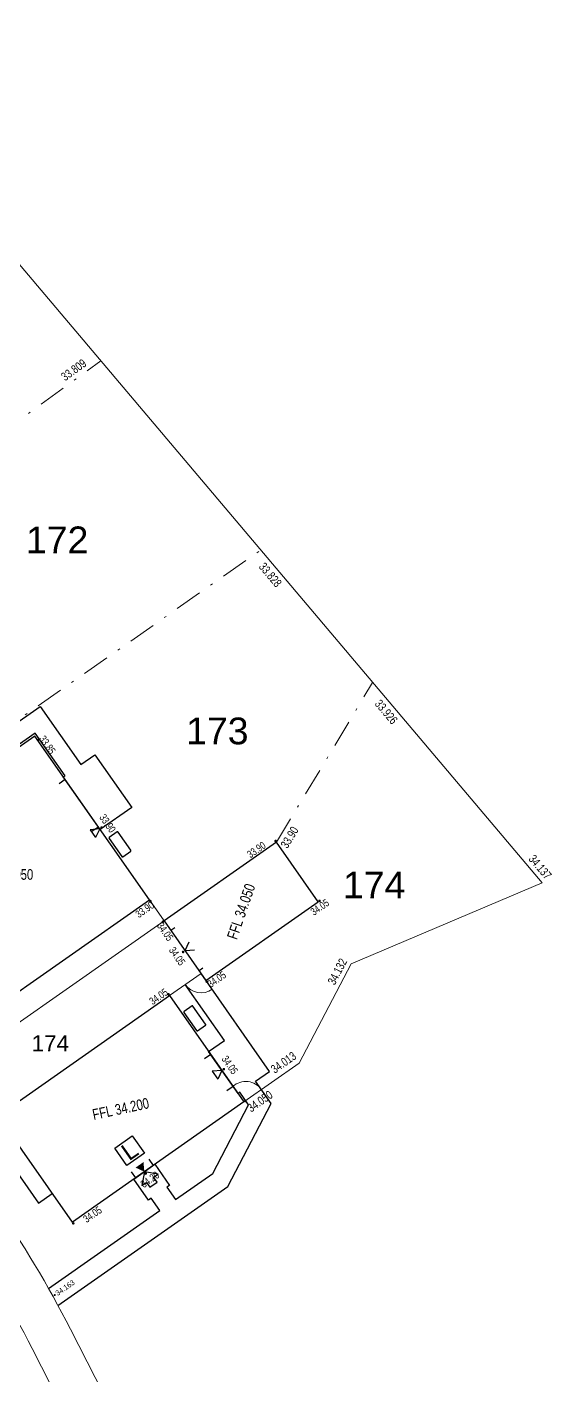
# Model space of a CAD drawing. Header units: metres. Extents: x 337936 to 338610, y 373199 to 374026.
# Drawn here: x 338329.8 to 338354.3, y 373551.7 to 373614.6 of the extents above; entities that cross this region are included whole.
import ezdxf

# ---------------------------------------------------------------- set-up
doc = ezdxf.new("R2010")
doc.units = ezdxf.units.M
doc.linetypes.add('DASHDOT', pattern=[25.4, 12.7, -6.35, 0, -6.35])
for name, color, linetype in [('A-WH_HT-Access-Main', 252, 'Continuous'), ('A-WH_HT-Services-ASHP', 252, 'Continuous'), ('A-WH_HT-Wall-Structure', 252, 'Continuous'), ('DGL-Paths', 252, 'Continuous'), ('EXTERNAL_WORKS_BACK_OF_FOOTWAY_LEVELS', 7, 'Continuous'), ('HOUSE_EXTERNAL_LEVELS', 7, 'Continuous'), ('HOUSE_SLAB_LEVEL', 7, 'Continuous'), ('PLOT_BOUNDARY_ANNOTATION', 7, 'Continuous')]:
    doc.layers.add(name, color=color, linetype=linetype)
doc.layers.add('A-WH_HT-Wall-Door Openings', color=252, linetype='Continuous', plot=False)
for name, color, linetype, lineweight in [('DGL_BT Gates', 252, 'Continuous', 9), ('DGL_BT Rear Fencing', 252, 'DASHDOT', 9), ('DGL_BT-Replacement Fence', 252, 'FENCELINE2', 9), ('DGL_BT-Screen Fence', 252, 'FENCELINE2', 9), ('DGL_DRIVE', 252, 'Continuous', 9), ('DGL_Footpath', 252, 'Continuous', 9), ('DGL_Plot Parking', 252, 'Continuous', 9), ('DGL_PlotNo', 252, 'Continuous', 9), ('DGL_ROAD_KERBLINE', 252, 'Continuous', 9)]:
    doc.layers.add(name, color=color, linetype=linetype, lineweight=lineweight)
doc.layers.add('HOUSE_DOORS', color=3, linetype='Continuous', true_color=0x00ff00)
doc.styles.add('AnnotativeArial', font='arial.ttf', dxfattribs={"height": 2})
doc.styles.add('ESTROAD', font='arial.ttf', dxfattribs={"width": 0.75})
doc.styles.get("Standard").update_dxf_attribs({"font": 'arial.ttf'})
doc.linetypes.add('FENCELINE2', pattern='A,6.35,-2.54,[132,ltypeshp.shx,S=2.54,R=0,X=-2.54,Y=0],-2.54,25.4', length=36.83)

msp = doc.modelspace()

# ---------------------------------------------------------------- hatches: boundary and pattern name
at = {"layer": 'EXTERNAL_WORKS_BACK_OF_FOOTWAY_LEVELS'}
h = msp.add_hatch(color=256, dxfattribs=at)
edge = h.paths.add_edge_path(flags=17)
edge.add_ellipse((338331.135, 373555.422), major_axis=(0.0354, 0.0354), ratio=1, start_angle=45, end_angle=225, ccw=False)
edge.add_ellipse((338331.135, 373555.422), major_axis=(0.0354, 0.0354), ratio=1, start_angle=225, end_angle=405, ccw=False)
at = {"layer": 'HOUSE_DOORS'}
msp.add_hatch(color=256, dxfattribs=at).paths.add_polyline_path([(338335.319, 373561.184), (338334.911, 373561.374), (338335.28, 373561.632)], flags=17)
at = {"layer": 'HOUSE_EXTERNAL_LEVELS'}
h = msp.add_hatch(color=256, dxfattribs=at)
edge = h.paths.add_edge_path(flags=17)
edge.add_ellipse((338330.395, 373581.379), major_axis=(0.0448, 0.0448), ratio=1, start_angle=-10, end_angle=170, ccw=False)
edge.add_ellipse((338330.395, 373581.379), major_axis=(0.0448, 0.0448), ratio=1, start_angle=170, end_angle=350, ccw=False)
h = msp.add_hatch(color=256, dxfattribs=at)
edge = h.paths.add_edge_path(flags=17)
edge.add_ellipse((338333.325, 373577.256), major_axis=(-0.0448, 0.0448), ratio=1, start_angle=-10, end_angle=170, ccw=False)
edge.add_ellipse((338333.325, 373577.256), major_axis=(-0.0448, 0.0448), ratio=1, start_angle=170, end_angle=350, ccw=False)
h = msp.add_hatch(color=256, dxfattribs=at)
edge = h.paths.add_edge_path(flags=17)
edge.add_ellipse((338341.447, 373576.63), major_axis=(-0.0448, 0.0448), ratio=1, start_angle=170, end_angle=350, ccw=False)
edge.add_ellipse((338341.447, 373576.63), major_axis=(-0.0448, 0.0448), ratio=1, start_angle=-10, end_angle=170, ccw=False)
h = msp.add_hatch(color=256, dxfattribs=at)
edge = h.paths.add_edge_path(flags=17)
edge.add_ellipse((338335.598, 373573.821), major_axis=(-0.0448, 0.0448), ratio=1, start_angle=170, end_angle=350, ccw=False)
edge.add_ellipse((338335.598, 373573.821), major_axis=(-0.0448, 0.0448), ratio=1, start_angle=-10, end_angle=170, ccw=False)
h = msp.add_hatch(color=256, dxfattribs=at)
edge = h.paths.add_edge_path(flags=17)
edge.add_ellipse((338343.496, 373573.831), major_axis=(-0.0448, 0.0448), ratio=1, start_angle=-10, end_angle=170, ccw=False)
edge.add_ellipse((338343.496, 373573.831), major_axis=(-0.0448, 0.0448), ratio=1, start_angle=170, end_angle=350, ccw=False)
h = msp.add_hatch(color=256, dxfattribs=at)
edge = h.paths.add_edge_path(flags=17)
edge.add_ellipse((338336.184, 373572.856), major_axis=(0.0448, 0.0448), ratio=1, start_angle=-10, end_angle=170, ccw=False)
edge.add_ellipse((338336.184, 373572.856), major_axis=(0.0448, 0.0448), ratio=1, start_angle=170, end_angle=350, ccw=False)
h = msp.add_hatch(color=256, dxfattribs=at)
edge = h.paths.add_edge_path(flags=17)
edge.add_ellipse((338337.129, 373571.445), major_axis=(-0.0448, 0.0448), ratio=1, start_angle=170, end_angle=350, ccw=False)
edge.add_ellipse((338337.129, 373571.445), major_axis=(-0.0448, 0.0448), ratio=1, start_angle=-10, end_angle=170, ccw=False)
h = msp.add_hatch(color=256, dxfattribs=at)
edge = h.paths.add_edge_path(flags=17)
edge.add_ellipse((338338.234, 373570.057), major_axis=(-0.0448, 0.0448), ratio=1, start_angle=-10, end_angle=170, ccw=False)
edge.add_ellipse((338338.234, 373570.057), major_axis=(-0.0448, 0.0448), ratio=1, start_angle=170, end_angle=350, ccw=False)
h = msp.add_hatch(color=256, dxfattribs=at)
edge = h.paths.add_edge_path(flags=17)
edge.add_ellipse((338336.449, 373569.468), major_axis=(-0.0448, 0.0448), ratio=1, start_angle=170, end_angle=350, ccw=False)
edge.add_ellipse((338336.449, 373569.468), major_axis=(-0.0448, 0.0448), ratio=1, start_angle=-10, end_angle=170, ccw=False)
h = msp.add_hatch(color=256, dxfattribs=at)
edge = h.paths.add_edge_path(flags=17)
edge.add_ellipse((338339.029, 373565.972), major_axis=(-0.0448, 0.0448), ratio=1, start_angle=-10, end_angle=170, ccw=False)
edge.add_ellipse((338339.029, 373565.972), major_axis=(-0.0448, 0.0448), ratio=1, start_angle=170, end_angle=350, ccw=False)
h = msp.add_hatch(color=256, dxfattribs=at)
edge = h.paths.add_edge_path(flags=17)
edge.add_ellipse((338340.03, 373564.482), major_axis=(0.0448, 0.0448), ratio=1, start_angle=170, end_angle=350, ccw=False)
edge.add_ellipse((338340.03, 373564.482), major_axis=(0.0448, 0.0448), ratio=1, start_angle=-10, end_angle=170, ccw=False)
h = msp.add_hatch(color=256, dxfattribs=at)
edge = h.paths.add_edge_path(flags=17)
edge.add_ellipse((338335.381, 373561.095), major_axis=(0.0448, 0.0448), ratio=1, start_angle=-10, end_angle=170, ccw=False)
edge.add_ellipse((338335.381, 373561.095), major_axis=(0.0448, 0.0448), ratio=1, start_angle=170, end_angle=350, ccw=False)
h = msp.add_hatch(color=256, dxfattribs=at)
edge = h.paths.add_edge_path(flags=17)
edge.add_ellipse((338332.002, 373558.771), major_axis=(-0.0448, 0.0448), ratio=1, start_angle=-10, end_angle=170, ccw=False)
edge.add_ellipse((338332.002, 373558.771), major_axis=(-0.0448, 0.0448), ratio=1, start_angle=170, end_angle=350, ccw=False)

# ---------------------------------------------------------------- linework, layer by layer
at = {"layer": 'A-WH_HT-Access-Main'}
msp.add_lwpolyline([(338335.319, 373561.184), (338335.205, 373560.536), (338335.418, 373560.685), (338335.579, 373560.456), (338335.914, 373560.691), (338335.754, 373560.92), (338335.967, 373561.069), (338335.319, 373561.184)], dxfattribs=at)
at = {"layer": 'A-WH_HT-Services-ASHP'}
for points in [[(338333.68, 373576.787, 0.414214), (338333.672, 373576.745), (338334.266, 373575.898, 0.414214), (338334.308, 373575.89), (338334.683, 373576.153, 0.414214), (338334.69, 373576.195), (338334.097, 373577.042, 0.414214), (338334.055, 373577.05)], [(338337.171, 373568.663, 0.414214), (338337.163, 373568.622), (338337.757, 373567.774, 0.414214), (338337.799, 373567.766), (338338.174, 373568.029, 0.414214), (338338.181, 373568.071), (338337.588, 373568.919, 0.414214), (338337.546, 373568.926)]]:
    msp.add_lwpolyline(points, format="xyb", close=True, dxfattribs=at)
at = {"layer": 'A-WH_HT-Wall-Door Openings', "linetype": 'ByBlock'}
for p, q in [((338331.626, 373579.494), (338331.337, 373579.291)), ((338333.175, 373577.282), (338332.886, 373577.08)), ((338338.421, 373566.651), (338338.132, 373566.449)), ((338339.459, 373565.169), (338339.17, 373564.967)), ((338334.699, 373561.179), (338334.901, 373560.89)), ((338335.536, 373561.765), (338335.738, 373561.476))]:
    msp.add_line(p, q, dxfattribs=at)
at = {"layer": 'A-WH_HT-Wall-Structure'}
for p, q in [((338336.737, 373572.569), (338336.561, 373572.445)), ((338338.051, 373570.693), (338337.875, 373570.569))]:
    msp.add_line(p, q, dxfattribs=at)
at = {"layer": 'A-WH_HT-Wall-Structure', "lineweight": -3}
for points in [[(338325.607, 373571.434), (338327.731, 373568.401), (338335.556, 373573.88), (338330.206, 373581.521), (338322.381, 373576.042), (338324.504, 373573.009), (338325.057, 373573.396), (338326.16, 373571.821)], [(338339.969, 373564.44), (338331.96, 373558.831), (338328.481, 373563.799), (338336.491, 373569.408)]]:
    msp.add_lwpolyline(points, close=True, dxfattribs=at)
at = {"layer": 'A-WH_HT-Wall-Structure'}
msp.add_lwpolyline([(338343.436, 373573.789), (338341.489, 373576.57), (338336.244, 373572.898), (338338.192, 373570.117)], close=True, dxfattribs=at)
at = {"layer": 'A-WH_HT-Wall-Structure', "lineweight": -3}
msp.add_lwpolyline([(338329.417, 373562.463), (338328.772, 373562.012), (338330.379, 373559.716), (338331.024, 373560.168)], dxfattribs=at)
at = {"layer": 'DGL-Paths'}
for points in [[(338321.562, 373575.469), (338320.988, 373576.288), (338330.452, 373582.914), (338332.356, 373580.195), (338333.011, 373580.653), (338334.732, 373578.196), (338333.258, 373577.164), (338331.537, 373579.621), (338331.619, 373579.678), (338330.231, 373581.661), (338322.242, 373576.067), (338322.299, 373575.985)], [(338331.285, 373554.941), (338339.217, 373560.494), (338341.237, 373564.372), (338340.512, 373565.409), (338341.167, 373565.867), (338337.965, 373570.44)], [(338336.778, 373559.885), (338338.52, 373561.105), (338340.187, 373564.304), (338339.775, 373564.892), (338339.692, 373564.835), (338338.316, 373566.801), (338339.053, 373567.317), (338337.228, 373569.924)], [(338336.04, 373559.369), (338335.639, 373559.943), (338335.516, 373559.857), (338334.828, 373560.84), (338335.811, 373561.528), (338336.499, 373560.545), (338336.376, 373560.459), (338336.778, 373559.885)], [(338330.847, 373555.733), (338336.04, 373559.369)]]:
    msp.add_lwpolyline(points, dxfattribs=at)
at = {"layer": 'DGL_BT Gates'}
for centre, start, end in [((338337.965, 373570.44), 215.00044, 304.99555), ((338340.051, 373564.497), 35, 131.40717)]:
    msp.add_arc(centre, 0.9, start, end, dxfattribs=at)
at = {"layer": 'DGL_BT Rear Fencing', "ltscale": 0.1}
for p, q in [((338317.693, 373587.719), (338333.287, 373599.049)), ((338323.876, 373578.398), (338340.752, 373590.215)), ((338341.489, 373576.57), (338345.975, 373584.036))]:
    msp.add_line(p, q, dxfattribs=at)
at = {"layer": 'DGL_BT-Replacement Fence', "ltscale": 0.05}
msp.add_lwpolyline([(338312.182, 373625.843), (338315.25, 373620.2), (338316.254, 373619.107), (338325.901, 373607.788), (338353.885, 373574.676)], dxfattribs=at)
at = {"layer": 'DGL_BT-Screen Fence', "ltscale": 0.03}
msp.add_line((338335.556, 373573.881), (338336.244, 373572.898), dxfattribs=at)
at = {"layer": 'DGL_BT-Screen Fence', "ltscale": 0.03, "flags": 128}
for points in [[(338353.885, 373574.676), (338344.973, 373570.893), (338342.553, 373566.249), (338339.969, 373564.44)], [(338336.491, 373569.408), (338337.965, 373570.44)]]:
    msp.add_lwpolyline(points, dxfattribs=at)
at = {"layer": 'DGL_DRIVE'}
msp.add_lwpolyline([(338336.244, 373572.898), (338324.634, 373564.768)], dxfattribs=at)
at = {"layer": 'DGL_Footpath', "flags": 128}
msp.add_lwpolyline([(338333.795, 373550.051), (338331.871, 373553.827, 0.034921), (338328.322, 373559.734), (338326.142, 373562.847, 0.137013), (338316.83, 373570.495), (338304.008, 373576.148, -0.137013), (338296.525, 373582.294), (338292.887, 373587.49), (338285.679, 373582.442), (338289.317, 373577.246, 0.111653), (338298.066, 373569.297, -0.439462), (338299.396, 373563.555, -0.081287), (338296.494, 373560.52), (338294.349, 373558.903), (338298.442, 373553.473), (338300.039, 373554.676)], format="xyb", dxfattribs=at)
at = {"layer": 'DGL_ROAD_KERBLINE'}
msp.add_line((338332.092, 373548.988), (338330.089, 373552.919), dxfattribs=at)
msp.add_arc((338287.856, 373531.399), 47.4, 27, 35, dxfattribs=at)
at = {"layer": 'HOUSE_DOORS'}
for p, q in [((338333.236, 373577.194), (338332.788, 373577.155)), ((338332.788, 373577.155), (338333.046, 373576.786)), ((338333.236, 373577.194), (338333.046, 373576.786)), ((338337.218, 373571.507), (338337.408, 373571.915)), ((338337.218, 373571.507), (338337.666, 373571.546)), ((338338.94, 373565.91), (338338.492, 373565.871)), ((338338.492, 373565.871), (338338.75, 373565.502)), ((338338.94, 373565.91), (338338.75, 373565.502))]:
    msp.add_line(p, q, dxfattribs=at)
at = {"layer": 'HOUSE_EXTERNAL_LEVELS', "color": 0, "flags": 128}
msp.add_lwpolyline([(338333.935, 373562.289), (338334.754, 373562.863), (338335.327, 373562.044), (338334.508, 373561.47), (338333.935, 373562.289)], dxfattribs=at)

# ---------------------------------------------------------------- texts
at = {"layer": 'DGL_Plot Parking', "insert": (338330.932, 373567.183), "char_height": 0.75, "attachment_point": 5, "style": 'AnnotativeArial'}
msp.add_mtext('174', dxfattribs=at)
at = {"layer": 'DGL_PlotNo', "char_height": 1.25, "width": 2.66537, "attachment_point": 5, "style": 'AnnotativeArial'}
for s, insert in [('172', (338331.251, 373590.692)), ('173', (338338.726, 373581.76)), ('174', (338346.046, 373574.574))]:
    msp.add_mtext(s, dxfattribs=dict(at, insert=insert))
at = {"layer": 'EXTERNAL_WORKS_BACK_OF_FOOTWAY_LEVELS', "linetype": 'Continuous', "style": 'ESTROAD', "width": 0.75}
msp.add_text('34.163', height=0.25, rotation=35.07709, dxfattribs=at).set_placement((338331.278, 373555.373))
at = {"layer": 'HOUSE_DOORS', "color": 100, "linetype": 'Continuous', "style": 'ESTROAD', "width": 0.75}
for s, rotation, p in [('33.90', 305, (338333.201, 373577.728)), ('34.05', 305, (338336.445, 373571.526)), ('34.05', 305, (338338.904, 373566.445)), ('34.20', 35, (338335.301, 373560.411))]:
    msp.add_text(s, height=0.35, rotation=rotation, dxfattribs=at).set_placement(p)
at = {"layer": 'HOUSE_EXTERNAL_LEVELS', "color": 0, "linetype": 'Continuous', "style": 'ESTROAD', "width": 0.75}
for s, rotation, p in [('33.85', 305, (338330.39, 373581.394)), ('33.90', 35, (338340.273, 373575.813)), ('33.90', 35, (338335.061, 373573.018)), ('34.05', 35, (338343.232, 373573.13)), ('34.05', 305, (338335.889, 373572.668)), ('34.05', 35, (338338.422, 373569.762)), ('34.05', 35, (338335.707, 373568.953)), ('34.05', 35, (338332.624, 373558.78))]:
    msp.add_text(s, height=0.35, rotation=rotation, dxfattribs=at).set_placement(p)
at = {"layer": 'HOUSE_EXTERNAL_LEVELS', "color": 0, "insert": (338334.631, 373562.167), "char_height": 0.8, "width": 0.8, "attachment_point": 5, "rotation": 35, "line_spacing_factor": 0.888}
msp.add_mtext('\\W1.00;L', dxfattribs=at)
at = {"layer": 'HOUSE_SLAB_LEVEL', "color": 1, "linetype": 'Continuous', "true_color": 0xff0000, "style": 'ESTROAD', "width": 0.75}
msp.add_text('FFL 34.050', height=0.5, dxfattribs=at).set_placement((338327.454, 373574.816))
for s, rotation, p in [('FFL 34.050', 71, (338339.635, 373571.988)), ('FFL 34.200', 12, (338332.957, 373563.598))]:
    msp.add_text(s, height=0.5, rotation=rotation, dxfattribs=at).set_placement(p)
at = {"layer": 'PLOT_BOUNDARY_ANNOTATION', "linetype": 'Continuous', "style": 'ESTROAD', "width": 0.75}
for s, rotation, p in [('33.809', 36, (338331.621, 373598.094)), ('33.828', 310.20136, (338340.635, 373589.422)), ('33.926', 310.20136, (338346.045, 373583.021)), ('33.90', 59, (338341.996, 373576.245)), ('34.137', 310.20136, (338353.228, 373575.774)), ('34.132', 62.47836, (338344.207, 373569.871)), ('34.013', 35, (338341.405, 373565.753)), ('34.050', 35, (338340.303, 373563.939))]:
    msp.add_text(s, height=0.4, rotation=rotation, dxfattribs=at).set_placement(p)

doc.saveas('drawing.dxf')
